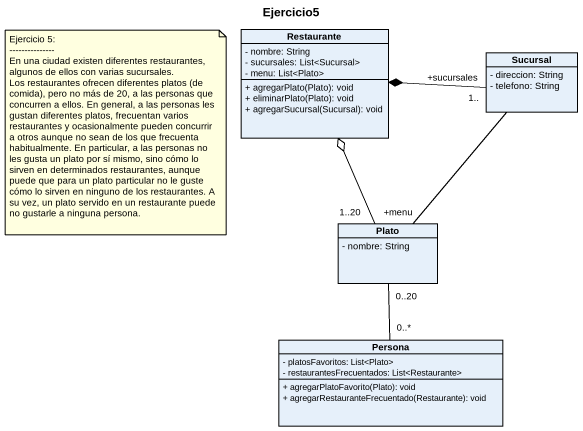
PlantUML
@startuml
title Ejercicio5
hide circle
hide empty members
skinparam classAttributeIconSize 0
class Restaurante {
  - nombre: String
  - sucursales: List<Sucursal>
  - menu: List<Plato>
  + agregarPlato(Plato): void
  + eliminarPlato(Plato): void
  + agregarSucursal(Sucursal): void
}
class Sucursal {
  - direccion: String
  - telefono: String
}
class Plato {
  - nombre: String
}
class Persona {
  - platosFavoritos: List<Plato>
  - restaurantesFrecuentados: List<Restaurante>
  + agregarPlatoFavorito(Plato): void
  + agregarRestauranteFrecuentado(Restaurante): void
}
Sucursal "+sucursales\n1.." -left-* Restaurante
Sucursal -- Plato
Plato "+menu\n1..20" -up-o Restaurante
Plato "0..20" -- "0..*" Persona
note as N1
  Ejercicio 5:
  ~--~--~--~--~--~--~---
  En una ciudad existen diferentes restaurantes, algunos de ellos con varias sucursales.
  Los restaurantes ofrecen diferentes platos (de comida), pero no más de 20, a las personas que concurren a ellos. En general, a las personas les gustan diferentes platos, frecuentan varios restaurantes y ocasionalmente pueden concurrir a otros aunque no sean de los que frecuenta habitualmente. En particular, a las personas no les gusta un plato por sí mismo, sino cómo lo sirven en determinados restaurantes, aunque puede que para un plato particular no le guste cómo lo sirven en ninguno de los restaurantes. A su vez, un plato servido en un restaurante puede no gustarle a ninguna persona.
end note
@enduml
